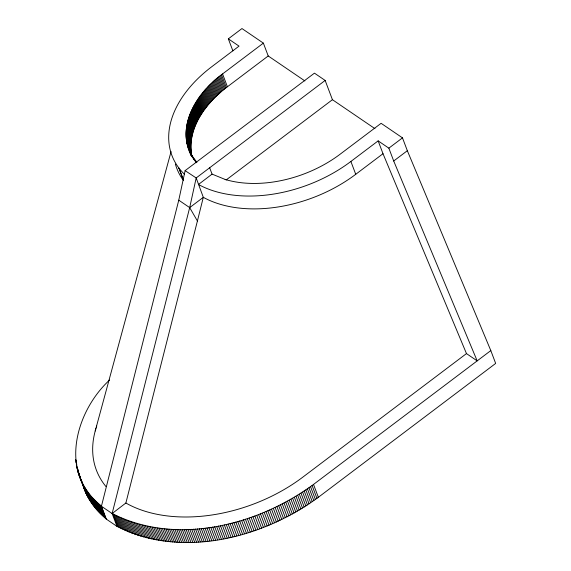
<?xml version="1.0" encoding="UTF-8"?>
<svg xmlns="http://www.w3.org/2000/svg" width="571" height="571" viewBox="0 0 571 571"><rect width="100%" height="100%" fill="white"/><g stroke="black" fill="none" stroke-linecap="round" stroke-linejoin="round"><path stroke-width="0.86" d="M191.335 155.926C175.682 125.399 197.737 91.588 222.562 73.93L263.367 43.125L268.22 55.965L304.871 80.925M191.827 155.897C186.546 128.004 206.345 102.566 227.415 86.771L268.22 55.965M225.138 179.451A99.004 64.031 -20.7 0 0 340.23 154.134L381.107 123.307L402.484 137.868L407.337 150.708L490.81 350.587L495.664 363.427L318.368 497.277C262.153 538.296 181.792 559.173 116.976 526.376L106.277 519.089L101.424 506.256L178.766 200.185L185.118 170.636L314.45 73.145L325.149 80.432L332.429 99.697L374.954 128.661M116.976 526.376L112.13 513.543L189.679 207.616L196.181 177.952L325.149 80.432M109.582 380.015C75.108 411.848 58.428 473.83 101.424 506.256L112.13 513.543L125.877 503.015L197.416 220.984L203.312 197.323L196.181 177.952L185.118 170.636M95.214 430.984L171.079 151.543M225.152 179.437L212.062 174.112L198.608 184.376L199.465 185.033A116.976 75.657 -20.7 0 0 350.887 161.457L378.152 140.873L388.851 148.16L393.704 161.001L477.178 360.879L466.478 353.592L383.005 153.713L378.152 140.873M232.882 50.876L228.336 38.842L241.968 28.55L263.367 43.125M178.766 200.185L189.679 207.616L203.312 197.323A116.976 75.657 -20.7 0 0 355.74 174.298L383.005 153.713M226.123 179.993L332.429 99.697M388.851 148.16L402.484 137.868M393.704 161.001L407.337 150.708M466.478 353.592L302.901 477.085A134.97 87.299 -20.7 0 1 125.877 503.015M112.13 513.543C176.939 546.333 257.3 525.456 313.515 484.436L490.81 350.587M228.336 38.842L239.035 46.13L211.77 66.714A116.976 75.657 -20.7 0 0 178.937 168.067L183.541 180.45M178.987 168.416L179.558 168.873A116.976 75.657 -20.7 0 0 184.404 174.219M82.602 483.83C86.278 497.869 95.436 509.81 106.277 519.089M196.888 162.435L191.842 155.526L188.608 148.703M189.679 207.616L197.416 220.984M350.887 161.457L355.74 174.298M222.562 73.93L227.415 86.771M221.498 74.744L226.352 87.584M220.534 75.493L225.381 88.334M219.578 76.25L224.424 89.09M218.629 77.014L223.482 89.854M217.694 77.784L222.547 90.625M216.773 78.562L221.627 91.403M215.859 79.348L220.713 92.188M214.96 80.133L219.814 92.973M214.068 80.932L218.921 93.772M213.19 81.732L218.043 94.572M212.326 82.538L217.18 95.378M211.47 83.345L216.323 96.185M210.628 84.165L215.481 97.006M209.8 84.986L214.646 97.827M208.979 85.814L213.832 98.655M208.172 86.642L213.026 99.482M207.38 87.477L212.234 100.318M206.602 88.319L211.448 101.16M205.831 89.169L210.685 102.002M205.075 90.018L209.928 102.851M204.332 90.868L209.186 103.708M203.604 91.724L208.458 104.564M202.891 92.588L207.744 105.428M202.184 93.451L207.037 106.292M201.499 94.322L206.352 107.162M200.821 95.193L205.674 108.033M200.164 96.071L205.018 108.904M199.515 96.949L204.368 109.782M198.886 97.827L203.733 110.667M198.265 98.712L203.119 111.552M197.659 99.597L202.512 112.437M197.066 100.489L201.92 113.329M196.495 101.381L201.342 114.214M195.932 102.273L200.785 115.114M195.382 103.165L200.235 116.006M194.854 104.065L199.707 116.905M194.333 104.964L199.186 117.804M193.833 105.863L198.687 118.704M193.348 106.77L198.194 119.603M192.877 107.669L197.723 120.51M192.42 108.576L197.266 121.416M191.977 109.482L196.824 122.322M191.549 110.389L196.403 123.229M191.135 111.295L195.989 124.135M190.743 112.201L195.596 125.042M190.364 113.108L195.211 125.948M189.993 114.014L194.847 126.855M189.651 114.921L194.497 127.761M209.636 167.696L212.062 174.112M189.315 115.834L194.169 128.668M188.994 116.741L193.847 129.581M188.694 117.647L193.548 130.488M188.409 118.554L193.262 131.394M188.137 119.46L192.991 132.301M187.888 120.36L192.734 133.2M187.645 121.266L192.498 134.106M187.424 122.165L192.277 135.006M187.224 123.072L192.07 135.912M187.031 123.971L191.885 136.812M186.86 124.871L191.706 137.704M186.703 125.763L191.549 138.603M186.56 126.655L191.413 139.495M186.431 127.547L191.285 140.387M186.324 128.439L191.178 141.28M186.232 129.324L191.085 142.165M186.16 130.209L191.007 143.05M186.096 131.094L190.95 143.928M186.053 131.972L190.907 144.806M186.025 132.843L190.878 145.684M186.018 133.721L190.871 146.554M186.025 134.585L190.871 147.425M186.046 135.455L190.892 148.289M195.76 161.115L196.367 162.721M195.218 160.444L195.824 162.05M186.082 136.312L190.935 149.152M186.139 137.176L190.992 150.009M194.69 159.766L195.296 161.372M186.21 138.025L191.057 150.865M193.683 158.381L194.29 159.987M186.296 138.874L191.149 151.715M186.396 139.724L191.249 152.564M193.198 157.682L193.805 159.288M186.517 140.566L191.371 153.399M192.734 156.968L193.64 159.373M186.653 141.401L191.506 154.241M192.277 156.254L192.884 157.86M191.842 155.526L192.448 157.132M186.81 142.229L191.656 155.069M186.974 143.057L192.327 157.203M187.16 143.885L191.835 156.525M187.581 145.512L191.521 155.94M187.809 146.319L191.449 155.947M313.515 484.436L318.368 497.277M312.08 485.507L316.934 498.347M310.538 486.642L315.392 499.475M308.982 487.755L313.836 500.596M307.419 488.862L312.266 501.702M305.835 489.961L310.681 502.801M304.236 491.046L309.082 503.879M302.623 492.116L307.469 504.957M178.937 168.067L183.484 180.108M300.996 493.173L305.849 506.013M299.354 494.222L304.207 507.062M297.705 495.257L302.551 508.097M296.035 496.285L300.888 509.118M294.358 497.291L299.211 510.131M292.666 498.29L297.52 511.131M290.967 499.275L295.821 512.116M289.254 500.246L294.101 513.086M287.527 501.202L292.381 514.043M285.793 502.152L290.639 514.985M284.044 503.08L288.897 515.92M282.288 503.993L287.134 516.834M280.518 504.9L285.372 517.74M278.741 505.792L283.587 518.625M276.949 506.663L281.803 519.503M275.151 507.526L280.004 520.367M273.345 508.368L278.198 521.209M271.532 509.204L276.385 522.037M269.712 510.017L274.558 522.858M267.878 510.817L272.731 523.657M266.043 511.602L270.89 524.442M264.195 512.373L269.048 525.213M262.339 513.129L267.192 525.97M260.483 513.871L265.329 526.712M258.613 514.592L263.467 527.433M256.743 515.299L261.589 528.139M254.859 515.991L259.712 528.832M252.974 516.669L257.828 529.51M251.09 517.333L255.936 530.173M249.192 517.976L254.045 530.816M247.293 518.604L252.146 531.444M245.394 519.21L250.241 532.051M243.482 519.81L248.335 532.65M241.576 520.388L246.429 533.228M239.663 520.945L244.509 533.785M237.743 521.494L242.596 534.328M235.823 522.015L240.677 534.856M233.903 522.529L238.757 535.37M231.983 523.022L236.829 535.862M230.056 523.5L234.909 536.333M228.129 523.957L232.982 536.797M226.202 524.399L231.055 537.232M224.275 524.82L229.121 537.661M222.347 525.227L227.194 538.068M220.413 525.613L225.267 538.453M218.486 525.984L223.34 538.824M216.559 526.341L221.412 539.181M214.639 526.676L219.485 539.509M212.712 526.99L217.565 539.831M210.785 527.29L215.638 540.13M208.865 527.568L213.718 540.409M206.952 527.832L211.798 540.673M205.032 528.082L209.885 540.923M203.119 528.311L207.972 541.144M201.213 528.518L206.06 541.358M199.308 528.71L204.154 541.544M197.402 528.882L202.255 541.722M195.503 529.032L200.357 541.872M193.612 529.167L198.465 542.007M191.728 529.288L196.574 542.129M189.843 529.388L194.697 542.229M187.966 529.467L192.82 542.307M186.096 529.531L190.942 542.371M184.226 529.574L189.08 542.414M182.37 529.602L187.224 542.443M180.522 529.61L185.368 542.45M178.673 529.602L183.527 542.443M176.839 529.574L181.692 542.407M175.011 529.524L179.865 542.364M173.191 529.46L178.045 542.3M171.379 529.374L176.232 542.214M169.573 529.274L174.426 542.115M167.781 529.153L172.635 541.993M165.997 529.01L170.85 541.85M164.22 528.853L169.073 541.693M162.457 528.682L167.31 541.522M160.701 528.489L165.554 541.322M158.959 528.275L163.806 541.115M157.225 528.047L162.078 540.887M155.505 527.797L160.351 540.637M153.792 527.533L158.645 540.373M152.093 527.247L156.946 540.087M150.409 526.947L155.255 539.781M148.731 526.626L153.585 539.467M147.068 526.284L151.922 539.124M145.419 525.934L150.273 538.774M143.785 525.556L148.638 538.396M142.165 525.17L147.018 538.003M140.559 524.756L145.405 537.596M138.96 524.335L143.813 537.168M137.383 523.885L142.236 536.726M135.819 523.429L140.666 536.269M134.271 522.95L139.117 535.791M132.729 522.451L137.582 535.291M131.216 521.944L136.062 534.777M129.71 521.409L134.563 534.249M128.218 520.866L133.072 533.707M126.748 520.302L131.601 533.143M125.292 519.724L130.145 532.557M123.857 519.125L128.703 531.965M122.43 518.511L127.283 531.351M121.031 517.883L125.877 530.723M119.639 517.233L124.492 530.074M118.268 516.569L123.122 529.41M116.919 515.891L121.773 528.732M115.585 515.199L120.438 528.039M114.271 514.485L119.125 527.326M113.051 513.807L117.904 526.64M101.01 505.606L105.863 518.447M99.996 504.764L104.85 517.604M98.94 503.865L103.794 516.698M97.905 502.944L102.751 515.784M96.892 502.009L101.738 514.849M95.892 501.06L100.746 513.9M94.922 500.103L99.775 512.944M93.972 499.133L98.826 511.966M93.044 498.14L97.898 510.981M92.138 497.141L96.991 509.982M91.26 496.128L96.106 508.968M90.396 495.107L95.25 507.947M89.561 494.065L94.408 506.905M88.741 493.016L93.594 505.856M75.636 459.427L76.243 461.033M87.948 491.959L92.802 504.793M75.772 460.74L76.371 462.346M87.185 490.882L92.031 503.722M75.929 462.046L76.835 464.451M86.435 489.797L91.289 502.637M85.714 488.697L90.568 501.538M76.321 464.637L76.928 466.243M85.015 487.591L89.868 500.432M76.557 465.922L78.077 469.94M84.337 486.471L89.19 499.311M76.821 467.206L78.641 472.017M83.687 485.343L88.541 498.183M83.059 484.201L87.913 497.041M77.106 468.477L79.226 474.094M77.413 469.74L80.147 476.956M81.053 479.369L81.96 481.774M82.452 483.052L87.306 495.885M77.749 470.989L86.728 494.729M78.113 472.238L86.171 493.551M78.491 473.473L85.129 491.181M105.956 486.556A134.97 87.299 -20.7 0 1 95.928 428.514M96.321 427.279A134.97 87.299 -20.7 0 1 96.735 426.045M183.184 180.093A116.976 75.657 -20.7 0 1 175.383 164.063"/></g></svg>
